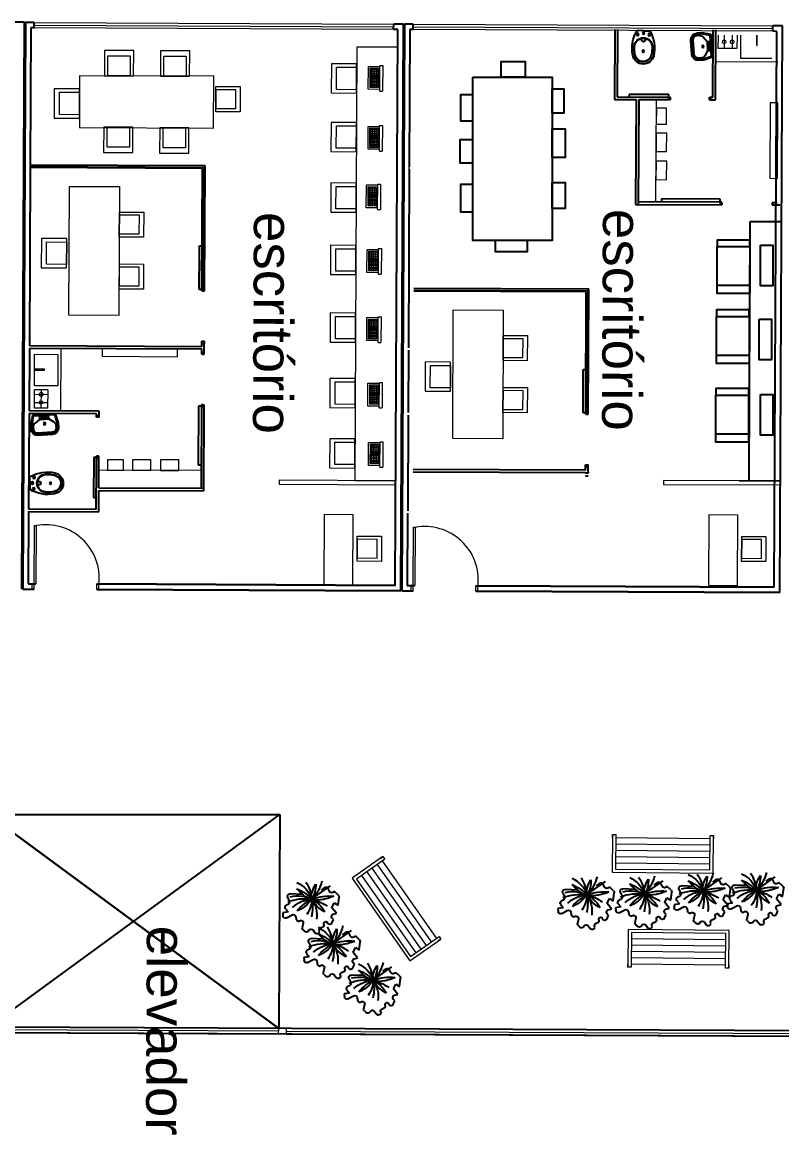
# Model space of a CAD drawing. Header units: metres. Extents: x 322294 to 7190115, y 7390841 to 10157759.
# Drawn here: x 323576.36 to 323588.42, y 7392810.61 to 7392828.27 of the extents above; entities that cross this region are included whole.
import ezdxf

# ---------------------------------------------------------------- set-up
doc = ezdxf.new("R2010")
doc.units = ezdxf.units.M
doc.layers.get('0').update_dxf_attribs({"lineweight": 18})
for name, color, linetype, lineweight in [('ESQUADRIA', 2, 'Continuous', 15), ('linagrossa', 7, 'Continuous', 25), ('MÓVEIS', 7, 'Continuous', 13), ('PISO', 254, 'Continuous', 9), ('VIDRO', 4, 'Continuous', 15)]:
    doc.layers.add(name, color=color, linetype=linetype, lineweight=lineweight)
for name, color, linetype in [('greeb', 92, 'Continuous'), ('HIDRAULICA', 3, 'Continuous'), ('PECAS', 2, 'Continuous')]:
    doc.layers.add(name, color=color, linetype=linetype)
doc.styles.get("Standard").update_dxf_attribs({"font": 'arial.ttf'})

# ---------------------------------------------------------------- blocks, each defined once
blk = doc.blocks.new('new block.dwg vaso sanitario')
at = {"layer": 'PECAS', "color": 0}
for q in [(0, 95.742742), (0, -95.742742)]:
    blk.add_line((0, 0), q, dxfattribs=at)
for centre, radius in [((40.000002, 0), 17.500001), ((62.500003, 91.500003), 17.500001), ((325.000014, 0), 15.000001), ((62.500003, -91.500004), 17.500001)]:
    blk.add_circle(centre, radius, dxfattribs=at)
for centre, radius, start, end in [((281.877309, -367.965429), 546.302538, 78.038978, 120.612911), ((7.500001, 95.742742), 7.5, 120.612911, 180), ((257.500011, 0), 145.000006, 94.115245, 180), ((257.500011, 0), 145.000006, 180, 265.884755), ((257.500011, 0), 138.500006, 94.115245, 180), ((257.500011, 0), 138.500006, 180, 265.884755), ((145.000006, 0), 30.000001, 213.541951, 146.458049), ((282.97582, -354.084727), 500.00002, 77.754014, 94.115245), ((282.97582, -354.084727), 493.50002, 77.754014, 94.115245), ((359.829176, 0), 131.170844, 0, 77.754014), ((359.829176, 0), 131.170844, 282.245986, 0), ((359.829176, 0), 137.670844, 0, 77.754014), ((359.829176, 0), 137.670844, 282.245986, 0), ((359.829176, 0), 170.170846, 0, 78.038978), ((359.829176, 0), 170.170846, 281.961022, 0), ((7.500001, -95.742742), 7.5, 180, 239.387089), ((281.877309, 367.965428), 546.302538, 239.387089, 281.961022), ((282.97582, 354.084726), 500.00002, 265.884755, 282.245986), ((282.97582, 354.084726), 493.50002, 265.884755, 282.245986)]:
    blk.add_arc(centre, radius, start, end, dxfattribs=at)
blk = doc.blocks.new('pia de banheiro')
at = {"layer": 'HIDRAULICA', "color": 0}
for p, q in [((-1167.941, -47.098), (-1167.741, -47.048)), ((-1167.941, -47.598), (-1167.941, -47.098)), ((-1167.921, -47.113), (-1167.736, -47.067)), ((-1167.921, -47.582), (-1167.921, -47.113)), ((-1167.921, -47.248), (-1167.841, -47.248)), ((-1167.841, -47.248), (-1167.767, -47.141)), ((-1167.841, -47.248), (-1167.841, -47.448)), ((-1167.741, -47.048), (-1167.632, -47.048)), ((-1167.741, -47.068), (-1167.632, -47.068)), ((-1167.685, -47.098), (-1167.632, -47.098)), ((-1167.541, -47.506), (-1167.541, -47.189)), ((-1167.511, -47.506), (-1167.511, -47.189)), ((-1167.491, -47.506), (-1167.491, -47.189)), ((-1167.841, -47.448), (-1167.921, -47.448)), ((-1167.841, -47.448), (-1167.771, -47.553)), ((-1167.941, -47.598), (-1167.741, -47.648)), ((-1167.921, -47.582), (-1167.736, -47.628)), ((-1167.741, -47.628), (-1167.632, -47.628)), ((-1167.741, -47.648), (-1167.632, -47.648)), ((-1167.687, -47.598), (-1167.632, -47.598))]:
    blk.add_line(p, q, dxfattribs=at)
for centre, radius in [((-1167.881, -47.298), 0.0183), ((-1167.881, -47.348), 0.0195), ((-1167.881, -47.398), 0.0182), ((-1167.741, -47.348), 0.0234)]:
    blk.add_circle(centre, radius, dxfattribs=at)
for centre, radius, start, end in [((-1167.685, -47.198), 0.1, 90, 145.2405), ((-1167.632, -47.189), 0.141, 0, 90), ((-1167.632, -47.189), 0.121, 0, 90), ((-1167.632, -47.189), 0.0914, 0, 90), ((-1167.632, -47.506), 0.0914, 270, 0), ((-1167.632, -47.506), 0.121, 270, 0), ((-1167.632, -47.506), 0.141, 270, 0), ((-1167.687, -47.498), 0.1, 213.7272, 270)]:
    blk.add_arc(centre, radius, start, end, dxfattribs=at)
blk = doc.blocks.new('tree-pl-31')
at = {"color": 0, "linetype": 'ByBlock'}
for p, q in [((-0.025, 0.096), (-0.862, 0.508)), ((-0.607, 0.471), (-0.458, 0.392)), ((-1.118, 0.086), (-0.991, 0.248)), ((-0.991, 0.248), (-0.91, 0.222)), ((-0.783, 0.29), (-0.75, 0.409)), ((0.314, 0.334), (0.829, 0.44)), ((0.946, 0.317), (0.902, 0.145)), ((0.977, 0.023), (1.035, 0.01)), ((-1.042, -0.33), (-1.136, -0.004)), ((-0.905, -0.207), (-1.042, -0.33)), ((-0.926, -0.64), (-0.782, -0.388)), ((-0.782, -0.388), (-0.905, -0.207)), ((1.118, -0.503), (0.872, -0.418)), ((1.101, -0.136), (1.021, -0.279)), ((1.021, -0.279), (1.238, -0.279)), ((1.238, -0.279), (1.25, -0.398)), ((-0.787, -0.657), (-0.926, -0.64)), ((-0.761, -0.878), (-0.716, -0.812)), ((-0.679, -1.011), (-0.761, -0.878)), ((-0.472, -0.907), (-0.499, -0.99)), ((-0.446, -0.906), (-0.472, -0.907)), ((0.481, -0.835), (0.551, -1.015)), ((0.668, -0.734), (0.62, -0.71)), ((0.74, -0.655), (0.668, -0.734)), ((0.74, -0.513), (0.74, -0.655)), ((-0.214, -1.12), (-0.244, -1.12)), ((-0.14, -1.29), (-0.129, -1.269)), ((-0.077, -1.333), (-0.14, -1.29)), ((0.128, -1.175), (0.069, -1.294)), ((0.32, -1.182), (0.291, -1.15)), ((0.533, -1.094), (0.473, -1.174))]:
    blk.add_line(p, q, dxfattribs=at)
for centre, radius, start, end in [((-0.654, 0.383), 0.1, 62.1589, 164.5493), ((1.134, 1.495), 1.837, 204.0126, 231.1522), ((-1.182, -0.151), 1.219, 11.3557, 42.1465), ((0.929, 0.831), 1.219, 187.747, 218.9832), ((1.485, -0.961), 1.837, 121.9513, 146.5847), ((-1.047, 1.569), 1.837, 303.455, 328.0885), ((1.163, -0.151), 1.219, 124.5644, 168.6443), ((1.805, 0.115), 1.837, 157.6127, 180.8133), ((-1.04, 0.024), 0.1, 141.8627, 196.0799), ((-0.44, -1.708), 1.837, 77.3342, 105.4358), ((-0.44, 1.834), 1.837, 254.5642, 282.6658), ((-0.88, 0.317), 0.1, 252.2434, 344.5493), ((0.679, -1.616), 1.837, 111.5628, 134.1842), ((-1.181, 0.474), 1.219, 305.8088, 342.5666), ((0.68, -0.921), 1.219, 123.7318, 160.4895), ((1.083, -0.411), 1.219, 157.1271, 196.64), ((0.719, -0.892), 1.219, 84.3993, 129.2176), ((-0.565, -1.675), 1.837, 48.9632, 73.7627), ((1.163, 0.343), 1.219, 191.3557, 223.7531), ((1.805, 0.077), 1.837, 179.1867, 202.4381), ((0.558, -1.662), 1.837, 77.2147, 107.9912), ((0.114, -1.127), 1.219, 55.2433, 95.8223), ((0.895, 0.903), 1.219, 222.0761, 257.975), ((0.849, 0.342), 0.1, 345.7453, 101.5547), ((0.999, 0.121), 0.1, 165.7453, 257.3108), ((1.013, -0.088), 0.1, 330.9628, 77.3108), ((0.84, -0.513), 0.1, 71.0828, 180), ((1.151, -0.408), 0.1, 251.0828, 6.0047), ((-0.798, -0.756), 0.1, 325.8594, 83.2062), ((-0.442, -1.006), 0.1, 356.1557, 92.2923), ((0.574, -0.799), 0.1, 62.8336, 201.1591), ((-0.594, -0.959), 0.1, 211.5165, 342.0079), ((-0.242, -1.02), 0.1, 176.1557, 268.7537), ((-0.216, -1.22), 0.1, 330.5417, 88.7537), ((-0.021, -1.25), 0.1, 235.694, 333.9208), ((0.218, -1.219), 0.1, 43.0704, 153.9208), ((0.393, -1.113), 0.1, 223.0704, 322.8351), ((0.453, -1.034), 0.1, 322.8351, 10.9464)]:
    blk.add_arc(centre, radius, start, end, dxfattribs=at)
blk = doc.blocks.new('BANCO DE PRAÇA')
at = {"layer": 'MÓVEIS'}
for p, q in [((-1258.724, -31.249), (-1257.124, -31.249)), ((-1258.724, -31.849), (-1258.724, -31.249)), ((-1257.124, -31.249), (-1257.124, -31.849)), ((-1258.674, -31.299), (-1257.174, -31.299)), ((-1258.674, -31.849), (-1258.674, -31.299)), ((-1258.674, -31.399), (-1257.174, -31.399)), ((-1257.174, -31.299), (-1257.174, -31.849)), ((-1258.674, -31.499), (-1257.174, -31.499)), ((-1258.674, -31.599), (-1257.174, -31.599)), ((-1258.674, -31.699), (-1257.174, -31.699)), ((-1258.724, -31.799), (-1258.724, -31.849)), ((-1258.724, -31.849), (-1258.674, -31.849)), ((-1258.674, -31.799), (-1257.174, -31.799)), ((-1258.674, -31.849), (-1258.674, -31.799)), ((-1257.174, -31.799), (-1257.174, -31.849)), ((-1257.174, -31.849), (-1257.124, -31.849)), ((-1257.124, -31.849), (-1257.124, -31.799))]:
    blk.add_line(p, q, dxfattribs=at)

msp = doc.modelspace()

# ---------------------------------------------------------------- linework, layer by layer
at = {"layer": 'ESQUADRIA'}
for centre in [(323576.738, 7392819.446), (323582.754, 7392819.418)]:
    msp.add_arc(centre, 0.848, 353.7691, 100.3564, dxfattribs=at)
at = {"layer": 'linagrossa'}
for p, q in [((323576.397, 7392828.273), (323576.243, 7392828.274)), ((323576.356, 7392819.273), (323576.397, 7392828.273)), ((323576.413, 7392828.271), (323576.372, 7392819.272)), ((323576.552, 7392828.271), (323576.413, 7392828.271)), ((323576.552, 7392828.183), (323576.552, 7392828.271)), ((323582.258, 7392828.157), (323582.259, 7392828.245)), ((323582.413, 7392828.244), (323582.259, 7392828.245)), ((323582.372, 7392819.244), (323582.413, 7392828.244)), ((323582.428, 7392828.244), (323582.387, 7392819.244)), ((323582.568, 7392828.243), (323582.428, 7392828.244)), ((323582.567, 7392828.156), (323582.568, 7392828.243)), ((323576.5, 7392828.183), (323576.49, 7392826.007)), ((323576.552, 7392828.183), (323576.5, 7392828.183)), ((323582.325, 7392828.157), (323582.258, 7392828.157)), ((323582.284, 7392819.332), (323582.325, 7392828.157)), ((323582.515, 7392828.156), (323582.506, 7392825.98)), ((323582.567, 7392828.156), (323582.515, 7392828.156)), ((323585.771, 7392828.16), (323585.766, 7392827.048)), ((323585.812, 7392828.16), (323585.807, 7392827.088)), ((323587.325, 7392827.082), (323587.33, 7392828.153)), ((323587.366, 7392827.04), (323587.371, 7392828.153)), ((323588.428, 7392828.217), (323588.274, 7392828.217)), ((323588.274, 7392828.13), (323588.274, 7392828.217)), ((323588.34, 7392828.129), (323588.274, 7392828.13)), ((323588.3, 7392819.305), (323588.34, 7392828.129)), ((323588.387, 7392819.217), (323588.428, 7392828.217)), ((323585.766, 7392827.048), (323586.107, 7392827.046)), ((323585.807, 7392827.088), (323586.469, 7392827.085)), ((323585.994, 7392827.128), (323585.993, 7392827.088)), ((323586.626, 7392827.125), (323585.994, 7392827.128)), ((323586.107, 7392827.046), (323586.099, 7392825.382)), ((323586.148, 7392827.046), (323586.14, 7392825.382)), ((323586.148, 7392827.046), (323586.469, 7392827.045)), ((323586.469, 7392827.085), (323586.65, 7392827.085)), ((323586.469, 7392827.045), (323586.648, 7392827.044)), ((323586.626, 7392827.085), (323586.626, 7392827.125)), ((323586.626, 7392827.044), (323586.626, 7392827.085)), ((323586.648, 7392827.085), (323586.648, 7392827.044)), ((323586.648, 7392827.044), (323586.648, 7392827.085)), ((323587.269, 7392827.082), (323587.325, 7392827.082)), ((323587.269, 7392827.041), (323587.269, 7392827.082)), ((323587.269, 7392827.041), (323587.366, 7392827.04)), ((323587.29, 7392827.041), (323587.29, 7392827.082)), ((323576.49, 7392825.966), (323576.477, 7392823.133)), ((323579.266, 7392825.995), (323576.49, 7392826.007)), ((323579.225, 7392825.954), (323576.49, 7392825.966)), ((323579.216, 7392824.008), (323579.225, 7392825.954)), ((323579.257, 7392824.008), (323579.266, 7392825.995)), ((323582.505, 7392825.939), (323582.492, 7392823.106)), ((323587.467, 7392825.417), (323586.14, 7392825.423)), ((323587.442, 7392825.463), (323586.51, 7392825.468)), ((323586.51, 7392825.468), (323586.51, 7392825.421)), ((323587.442, 7392825.417), (323587.442, 7392825.463)), ((323587.442, 7392825.417), (323587.442, 7392825.376)), ((323587.467, 7392825.397), (323587.467, 7392825.417)), ((323586.099, 7392825.382), (323587.467, 7392825.376)), ((323587.467, 7392825.397), (323587.467, 7392825.376)), ((323588.267, 7392825.413), (323588.346, 7392825.413)), ((323588.267, 7392825.413), (323588.267, 7392825.372)), ((323588.267, 7392825.372), (323588.387, 7392825.372)), ((323587.914, 7392825.105), (323587.895, 7392820.993)), ((323588.413, 7392825.105), (323587.914, 7392825.105)), ((323579.177, 7392824.613), (323579.177, 7392824.721)), ((323579.177, 7392824.721), (323579.22, 7392824.721)), ((323579.174, 7392824.032), (323579.177, 7392824.613)), ((323579.216, 7392824.032), (323579.174, 7392824.032)), ((323579.257, 7392824.032), (323579.216, 7392824.032)), ((323579.237, 7392824.008), (323579.216, 7392824.008)), ((323579.216, 7392824.008), (323579.257, 7392824.008)), ((323579.237, 7392824.008), (323579.237, 7392824.008)), ((323585.357, 7392824.034), (323582.58, 7392824.047)), ((323585.316, 7392823.993), (323582.58, 7392824.006)), ((323585.348, 7392822.048), (323585.357, 7392824.034)), ((323585.307, 7392822.048), (323585.316, 7392823.993)), ((323579.212, 7392823.121), (323576.477, 7392823.133)), ((323579.212, 7392823.121), (323579.213, 7392823.208)), ((323579.213, 7392823.208), (323579.254, 7392823.208)), ((323579.213, 7392823.174), (323579.253, 7392823.174)), ((323579.253, 7392823.121), (323579.254, 7392823.208)), ((323579.253, 7392823.001), (323579.253, 7392823.121)), ((323576.477, 7392823.092), (323576.472, 7392822.104)), ((323579.212, 7392823.08), (323576.477, 7392823.092)), ((323579.212, 7392823.001), (323579.212, 7392823.08)), ((323579.212, 7392823.032), (323579.253, 7392823.032)), ((323579.212, 7392823.001), (323579.253, 7392823.001)), ((323582.492, 7392823.065), (323582.488, 7392822.077)), ((323585.264, 7392822.071), (323585.267, 7392822.652)), ((323585.267, 7392822.652), (323585.268, 7392822.761)), ((323585.268, 7392822.761), (323585.31, 7392822.76)), ((323576.472, 7392822.063), (323576.465, 7392820.545)), ((323577.585, 7392822.099), (323576.472, 7392822.104)), ((323577.544, 7392822.058), (323576.472, 7392822.063)), ((323577.543, 7392822.003), (323577.544, 7392822.058)), ((323577.584, 7392822.002), (323577.585, 7392822.099)), ((323579.162, 7392822.176), (323579.158, 7392821.244)), ((323579.208, 7392822.175), (323579.162, 7392822.176)), ((323579.208, 7392822.201), (323579.202, 7392820.874)), ((323579.229, 7392822.201), (323579.208, 7392822.201)), ((323579.208, 7392822.175), (323579.249, 7392822.175)), ((323579.229, 7392822.201), (323579.249, 7392822.201)), ((323579.243, 7392820.833), (323579.249, 7392822.201)), ((323585.307, 7392822.071), (323585.264, 7392822.071)), ((323585.348, 7392822.071), (323585.307, 7392822.071)), ((323577.584, 7392822.023), (323577.543, 7392822.023)), ((323577.584, 7392822.002), (323577.543, 7392822.003)), ((323582.488, 7392822.036), (323582.481, 7392820.518)), ((323585.327, 7392822.048), (323585.307, 7392822.048)), ((323585.307, 7392822.048), (323585.348, 7392822.048)), ((323585.327, 7392822.048), (323585.327, 7392822.048)), ((323577.5, 7392821.36), (323577.497, 7392820.727)), ((323577.54, 7392821.36), (323577.5, 7392821.36)), ((323577.54, 7392821.203), (323577.54, 7392821.384)), ((323577.54, 7392821.382), (323577.581, 7392821.382)), ((323577.581, 7392821.382), (323577.54, 7392821.382)), ((323577.581, 7392821.359), (323577.54, 7392821.36)), ((323577.581, 7392821.202), (323577.581, 7392821.382)), ((323577.537, 7392820.54), (323577.54, 7392821.203)), ((323577.579, 7392820.881), (323577.581, 7392821.202)), ((323579.158, 7392821.244), (323579.204, 7392821.244)), ((323585.303, 7392821.16), (323585.303, 7392821.248)), ((323585.303, 7392821.248), (323585.344, 7392821.248)), ((323585.303, 7392821.214), (323585.344, 7392821.214)), ((323585.344, 7392821.16), (323585.344, 7392821.248)), ((323585.303, 7392821.16), (323582.567, 7392821.173)), ((323585.303, 7392821.119), (323582.567, 7392821.132)), ((323585.302, 7392821.072), (323585.343, 7392821.071)), ((323585.303, 7392821.119), (323585.349, 7392821.119)), ((323585.349, 7392821.119), (323585.344, 7392821.16)), ((323577.577, 7392820.499), (323577.579, 7392820.84)), ((323577.579, 7392820.881), (323579.243, 7392820.874)), ((323577.579, 7392820.84), (323579.243, 7392820.833)), ((323577.497, 7392820.727), (323577.537, 7392820.727)), ((323576.465, 7392820.504), (323576.46, 7392819.359)), ((323576.465, 7392820.545), (323577.537, 7392820.54)), ((323576.465, 7392820.504), (323577.577, 7392820.499)), ((323582.48, 7392820.477), (323582.475, 7392819.331)), ((323576.372, 7392819.272), (323576.552, 7392819.271)), ((323576.46, 7392819.359), (323576.581, 7392819.358)), ((323577.546, 7392819.354), (323582.284, 7392819.332)), ((323582.284, 7392819.332), (323577.546, 7392819.354)), ((323577.546, 7392819.266), (323582.372, 7392819.244)), ((323582.372, 7392819.244), (323577.546, 7392819.266)), ((323582.387, 7392819.244), (323582.567, 7392819.243)), ((323582.475, 7392819.331), (323582.596, 7392819.331)), ((323583.561, 7392819.239), (323588.387, 7392819.217)), ((323588.387, 7392819.217), (323583.561, 7392819.239)), ((323583.562, 7392819.326), (323588.3, 7392819.305)), ((323588.3, 7392819.305), (323583.562, 7392819.326)), ((323567.114, 7392815.684), (323579.984, 7392815.696)), ((323575.827, 7392815.692), (323580.434, 7392812.296)), ((323580.434, 7392812.296), (323575.827, 7392815.692)), ((323575.83, 7392812.317), (323580.45, 7392815.694)), ((323579.984, 7392815.696), (323580.45, 7392815.694)), ((323580.45, 7392815.694), (323580.434, 7392812.296)), ((323609.638, 7392812.163), (323567.099, 7392812.357)), ((323609.725, 7392812.075), (323566.975, 7392812.27)), ((323601.043, 7392812.202), (323575.83, 7392812.317))]:
    msp.add_line(p, q, dxfattribs=at)
for points in [[(323584.348, 7392827.402), (323583.964, 7392827.402), (323583.964, 7392827.651), (323584.348, 7392827.651)], [(323583.517, 7392827.402), (323584.774, 7392827.402), (323584.774, 7392824.807), (323583.517, 7392824.807)], [(323584.774, 7392827.215), (323584.961, 7392827.215), (323584.961, 7392826.831), (323584.774, 7392826.831)], [(323583.517, 7392827.122), (323583.32, 7392827.122), (323583.32, 7392826.706), (323583.517, 7392826.706)], [(323584.774, 7392826.582), (323584.982, 7392826.582), (323584.982, 7392826.125), (323584.774, 7392826.125)], [(323583.517, 7392826.405), (323583.31, 7392826.405), (323583.31, 7392826.042), (323583.517, 7392826.042)], [(323583.517, 7392825.7), (323583.32, 7392825.7), (323583.32, 7392825.264), (323583.517, 7392825.264)], [(323584.774, 7392825.731), (323584.982, 7392825.731), (323584.982, 7392825.316), (323584.774, 7392825.316)], [(323584.38, 7392824.807), (323583.871, 7392824.807), (323583.871, 7392824.631), (323584.38, 7392824.631)], [(323587.913, 7392824.815), (323587.394, 7392824.815), (323587.394, 7392824.711), (323587.913, 7392824.711)], [(323587.394, 7392824.711), (323587.909, 7392824.711), (323587.909, 7392823.964), (323587.394, 7392823.964)], [(323588.08, 7392824.732), (323588.277, 7392824.732), (323588.277, 7392824.088), (323588.08, 7392824.088)], [(323587.909, 7392823.964), (323587.394, 7392823.964), (323587.394, 7392824.099), (323587.909, 7392824.099)], [(323587.903, 7392823.705), (323587.384, 7392823.705), (323587.384, 7392823.601), (323587.903, 7392823.601)], [(323587.384, 7392823.601), (323587.899, 7392823.601), (323587.899, 7392822.853), (323587.384, 7392822.853)], [(323588.059, 7392823.557), (323588.257, 7392823.557), (323588.257, 7392822.913), (323588.059, 7392822.913)], [(323587.899, 7392822.853), (323587.384, 7392822.853), (323587.384, 7392822.989), (323587.899, 7392822.989)], [(323587.893, 7392822.456), (323587.374, 7392822.456), (323587.374, 7392822.353), (323587.893, 7392822.353)], [(323587.374, 7392822.353), (323587.889, 7392822.353), (323587.889, 7392821.605), (323587.374, 7392821.605)], [(323588.08, 7392822.363), (323588.277, 7392822.363), (323588.277, 7392821.719), (323588.08, 7392821.719)], [(323587.889, 7392821.605), (323587.374, 7392821.605), (323587.374, 7392821.74), (323587.889, 7392821.74)]]:
    msp.add_lwpolyline(points, close=True, dxfattribs=at)
at = {"layer": 'PISO'}
for p, q in [((323587.411, 7392827.859), (323587.412, 7392828.069)), ((323587.503, 7392828.069), (323587.502, 7392827.859)), ((323587.632, 7392828.068), (323587.631, 7392827.858)), ((323587.708, 7392828.068), (323587.707, 7392827.858)), ((323587.766, 7392827.7), (323587.768, 7392828.068)), ((323588.018, 7392828.067), (323588.017, 7392827.908)), ((323588.03, 7392827.907), (323588.03, 7392828.067)), ((323588.017, 7392827.908), (323588.03, 7392827.907)), ((323581.672, 7392827.88), (323581.641, 7392820.997)), ((323582.323, 7392827.877), (323581.672, 7392827.88)), ((323587.702, 7392827.858), (323587.411, 7392827.859)), ((323581.856, 7392827.209), (323581.858, 7392827.573)), ((323581.858, 7392827.573), (323582.038, 7392827.572)), ((323581.884, 7392827.238), (323581.886, 7392827.545)), ((323581.886, 7392827.545), (323582.014, 7392827.545)), ((323581.906, 7392827.238), (323581.907, 7392827.545)), ((323581.93, 7392827.545), (323581.928, 7392827.238)), ((323581.96, 7392827.238), (323581.961, 7392827.545)), ((323581.987, 7392827.545), (323581.985, 7392827.238)), ((323582.014, 7392827.545), (323582.013, 7392827.238)), ((323582.037, 7392827.18), (323582.039, 7392827.585)), ((323582.039, 7392827.585), (323582.085, 7392827.585)), ((323582.085, 7392827.585), (323582.081, 7392827.18)), ((323587.368, 7392827.648), (323588.357, 7392827.644)), ((323588.262, 7392827.697), (323587.766, 7392827.7)), ((323581.885, 7392827.522), (323582.014, 7392827.521)), ((323581.885, 7392827.492), (323582.014, 7392827.492)), ((323581.885, 7392827.459), (323582.014, 7392827.459)), ((323581.885, 7392827.432), (323582.014, 7392827.431)), ((323581.885, 7392827.412), (323582.014, 7392827.412)), ((323581.885, 7392827.392), (323582.014, 7392827.391)), ((323582.014, 7392827.368), (323581.885, 7392827.369)), ((323582.037, 7392827.208), (323581.856, 7392827.209)), ((323581.884, 7392827.289), (323582.013, 7392827.288)), ((323582.013, 7392827.265), (323581.884, 7392827.265)), ((323582.013, 7392827.238), (323581.884, 7392827.238)), ((323581.885, 7392827.344), (323582.013, 7392827.343)), ((323582.013, 7392827.316), (323581.885, 7392827.317)), ((323582.037, 7392827.18), (323582.081, 7392827.18)), ((323581.852, 7392826.257), (323581.854, 7392826.621)), ((323581.854, 7392826.621), (323582.034, 7392826.62)), ((323581.88, 7392826.286), (323581.881, 7392826.593)), ((323581.881, 7392826.593), (323582.01, 7392826.593)), ((323581.881, 7392826.57), (323582.01, 7392826.569)), ((323581.881, 7392826.54), (323582.01, 7392826.54)), ((323581.881, 7392826.508), (323582.01, 7392826.507)), ((323581.881, 7392826.48), (323582.009, 7392826.479)), ((323581.901, 7392826.286), (323581.903, 7392826.593)), ((323581.925, 7392826.593), (323581.924, 7392826.286)), ((323581.956, 7392826.286), (323581.957, 7392826.593)), ((323581.982, 7392826.593), (323581.981, 7392826.286)), ((323582.01, 7392826.593), (323582.009, 7392826.286)), ((323582.032, 7392826.229), (323582.034, 7392826.634)), ((323582.034, 7392826.634), (323582.08, 7392826.633)), ((323582.08, 7392826.633), (323582.077, 7392826.228)), ((323582.009, 7392826.417), (323581.88, 7392826.417)), ((323581.88, 7392826.392), (323582.009, 7392826.391)), ((323582.009, 7392826.364), (323581.88, 7392826.365)), ((323581.88, 7392826.337), (323582.009, 7392826.336)), ((323582.009, 7392826.313), (323581.88, 7392826.313)), ((323581.881, 7392826.46), (323582.009, 7392826.46)), ((323581.881, 7392826.44), (323582.009, 7392826.439)), ((323582.032, 7392826.256), (323581.852, 7392826.257)), ((323582.009, 7392826.286), (323581.88, 7392826.286)), ((323582.032, 7392826.229), (323582.077, 7392826.228)), ((323581.824, 7392825.327), (323581.825, 7392825.691)), ((323581.825, 7392825.691), (323582.006, 7392825.69)), ((323581.852, 7392825.356), (323581.853, 7392825.663)), ((323581.853, 7392825.663), (323581.982, 7392825.662)), ((323581.853, 7392825.639), (323581.982, 7392825.639)), ((323581.853, 7392825.61), (323581.982, 7392825.609)), ((323581.873, 7392825.356), (323581.874, 7392825.663)), ((323581.897, 7392825.663), (323581.896, 7392825.356)), ((323581.927, 7392825.356), (323581.929, 7392825.663)), ((323581.954, 7392825.663), (323581.953, 7392825.355)), ((323581.982, 7392825.662), (323581.98, 7392825.355)), ((323582.004, 7392825.298), (323582.006, 7392825.703)), ((323582.006, 7392825.703), (323582.052, 7392825.703)), ((323582.052, 7392825.703), (323582.048, 7392825.298)), ((323581.852, 7392825.55), (323581.981, 7392825.549)), ((323581.852, 7392825.53), (323581.981, 7392825.529)), ((323581.852, 7392825.509), (323581.981, 7392825.509)), ((323581.981, 7392825.486), (323581.852, 7392825.487)), ((323581.852, 7392825.461), (323581.981, 7392825.461)), ((323581.981, 7392825.434), (323581.852, 7392825.434)), ((323581.853, 7392825.577), (323581.981, 7392825.577)), ((323582.004, 7392825.326), (323581.824, 7392825.327)), ((323581.852, 7392825.407), (323581.981, 7392825.406)), ((323581.981, 7392825.382), (323581.852, 7392825.383)), ((323581.98, 7392825.355), (323581.852, 7392825.356)), ((323582.004, 7392825.298), (323582.048, 7392825.298)), ((323581.835, 7392824.302), (323581.837, 7392824.666)), ((323581.837, 7392824.666), (323582.018, 7392824.665)), ((323581.863, 7392824.331), (323581.865, 7392824.639)), ((323581.864, 7392824.553), (323581.993, 7392824.552)), ((323581.865, 7392824.639), (323581.994, 7392824.638)), ((323581.865, 7392824.615), (323581.993, 7392824.614)), ((323581.865, 7392824.585), (323581.993, 7392824.585)), ((323581.885, 7392824.331), (323581.886, 7392824.638)), ((323581.909, 7392824.638), (323581.908, 7392824.331)), ((323581.939, 7392824.331), (323581.94, 7392824.638)), ((323581.966, 7392824.638), (323581.964, 7392824.331)), ((323581.994, 7392824.638), (323581.992, 7392824.331)), ((323582.016, 7392824.274), (323582.018, 7392824.679)), ((323582.018, 7392824.679), (323582.064, 7392824.679)), ((323582.064, 7392824.679), (323582.06, 7392824.273)), ((323581.992, 7392824.358), (323581.863, 7392824.358)), ((323581.864, 7392824.525), (323581.993, 7392824.524)), ((323581.864, 7392824.505), (323581.993, 7392824.505)), ((323581.864, 7392824.485), (323581.993, 7392824.484)), ((323581.993, 7392824.462), (323581.864, 7392824.462)), ((323581.864, 7392824.437), (323581.993, 7392824.436)), ((323581.992, 7392824.409), (323581.864, 7392824.41)), ((323581.864, 7392824.382), (323581.992, 7392824.382)), ((323582.016, 7392824.301), (323581.835, 7392824.302)), ((323581.992, 7392824.331), (323581.863, 7392824.331)), ((323582.016, 7392824.274), (323582.06, 7392824.273)), ((323581.831, 7392823.22), (323581.832, 7392823.584)), ((323581.832, 7392823.584), (323582.013, 7392823.583)), ((323581.858, 7392823.249), (323581.86, 7392823.556)), ((323581.86, 7392823.556), (323581.989, 7392823.555)), ((323581.86, 7392823.532), (323581.988, 7392823.532)), ((323581.86, 7392823.503), (323581.988, 7392823.502)), ((323581.88, 7392823.249), (323581.881, 7392823.556)), ((323581.904, 7392823.556), (323581.903, 7392823.249)), ((323581.934, 7392823.248), (323581.936, 7392823.556)), ((323581.961, 7392823.555), (323581.959, 7392823.248)), ((323581.989, 7392823.555), (323581.987, 7392823.248)), ((323582.011, 7392823.191), (323582.013, 7392823.596)), ((323582.013, 7392823.596), (323582.059, 7392823.596)), ((323582.059, 7392823.596), (323582.055, 7392823.191)), ((323581.859, 7392823.47), (323581.988, 7392823.469)), ((323581.859, 7392823.442), (323581.988, 7392823.442)), ((323581.859, 7392823.423), (323581.988, 7392823.422)), ((323581.859, 7392823.402), (323581.988, 7392823.402)), ((323581.988, 7392823.379), (323581.859, 7392823.38)), ((323581.859, 7392823.354), (323581.988, 7392823.354)), ((323581.988, 7392823.327), (323581.859, 7392823.327)), ((323581.859, 7392823.299), (323581.987, 7392823.299)), ((323582.011, 7392823.219), (323581.831, 7392823.22)), ((323581.987, 7392823.248), (323581.858, 7392823.249)), ((323581.987, 7392823.275), (323581.859, 7392823.276)), ((323582.011, 7392823.191), (323582.055, 7392823.191)), ((323576.557, 7392822.502), (323576.559, 7392823.001)), ((323576.559, 7392823.001), (323576.928, 7392822.999)), ((323576.928, 7392822.996), (323576.926, 7392822.5)), ((323576.977, 7392822.102), (323576.981, 7392823.09)), ((323576.718, 7392822.763), (323576.558, 7392822.764)), ((323576.558, 7392822.751), (323576.718, 7392822.75)), ((323576.718, 7392822.75), (323576.718, 7392822.763)), ((323576.556, 7392822.146), (323576.557, 7392822.441)), ((323576.926, 7392822.5), (323576.557, 7392822.502)), ((323576.557, 7392822.441), (323576.767, 7392822.44)), ((323576.662, 7392822.441), (323576.661, 7392822.145)), ((323576.767, 7392822.436), (323576.766, 7392822.145)), ((323581.85, 7392822.179), (323581.851, 7392822.543)), ((323581.851, 7392822.543), (323582.032, 7392822.542)), ((323581.878, 7392822.208), (323581.879, 7392822.515)), ((323581.879, 7392822.515), (323582.008, 7392822.515)), ((323581.879, 7392822.492), (323582.008, 7392822.491)), ((323581.879, 7392822.462), (323582.008, 7392822.462)), ((323581.879, 7392822.429), (323582.007, 7392822.429)), ((323581.899, 7392822.208), (323581.901, 7392822.515)), ((323581.923, 7392822.515), (323581.922, 7392822.208)), ((323581.953, 7392822.208), (323581.955, 7392822.515)), ((323581.98, 7392822.515), (323581.979, 7392822.208)), ((323582.008, 7392822.515), (323582.006, 7392822.207)), ((323582.03, 7392822.15), (323582.032, 7392822.555)), ((323582.032, 7392822.555), (323582.078, 7392822.555)), ((323582.078, 7392822.555), (323582.074, 7392822.15)), ((323576.556, 7392822.237), (323576.766, 7392822.236)), ((323576.557, 7392822.366), (323576.767, 7392822.365)), ((323581.878, 7392822.382), (323582.007, 7392822.381)), ((323581.878, 7392822.362), (323582.007, 7392822.361)), ((323582.007, 7392822.338), (323581.878, 7392822.339)), ((323581.878, 7392822.314), (323582.007, 7392822.313)), ((323582.007, 7392822.286), (323581.878, 7392822.286)), ((323581.878, 7392822.259), (323582.007, 7392822.258)), ((323582.007, 7392822.235), (323581.878, 7392822.235)), ((323581.879, 7392822.402), (323582.007, 7392822.401)), ((323576.766, 7392822.145), (323576.556, 7392822.146)), ((323582.03, 7392822.178), (323581.85, 7392822.179)), ((323582.006, 7392822.207), (323581.878, 7392822.208)), ((323582.03, 7392822.15), (323582.074, 7392822.15)), ((323581.859, 7392821.236), (323581.861, 7392821.6)), ((323581.861, 7392821.6), (323582.042, 7392821.599)), ((323581.887, 7392821.265), (323581.889, 7392821.572)), ((323581.889, 7392821.572), (323582.017, 7392821.572)), ((323581.889, 7392821.549), (323582.017, 7392821.548)), ((323581.909, 7392821.265), (323581.91, 7392821.572)), ((323581.933, 7392821.572), (323581.931, 7392821.265)), ((323581.963, 7392821.265), (323581.964, 7392821.572)), ((323581.99, 7392821.572), (323581.988, 7392821.265)), ((323582.017, 7392821.572), (323582.016, 7392821.265)), ((323582.04, 7392821.208), (323582.042, 7392821.613)), ((323582.042, 7392821.613), (323582.088, 7392821.612)), ((323582.088, 7392821.612), (323582.084, 7392821.207)), ((323581.888, 7392821.519), (323582.017, 7392821.519)), ((323581.888, 7392821.487), (323582.017, 7392821.486)), ((323581.888, 7392821.459), (323582.017, 7392821.458)), ((323581.888, 7392821.439), (323582.017, 7392821.439)), ((323581.888, 7392821.419), (323582.017, 7392821.418)), ((323582.017, 7392821.396), (323581.888, 7392821.396)), ((323581.888, 7392821.371), (323582.016, 7392821.37)), ((323582.04, 7392821.235), (323581.859, 7392821.236)), ((323581.887, 7392821.316), (323582.016, 7392821.315)), ((323582.016, 7392821.292), (323581.887, 7392821.292)), ((323582.016, 7392821.265), (323581.887, 7392821.265)), ((323582.016, 7392821.343), (323581.888, 7392821.344)), ((323582.04, 7392821.208), (323582.084, 7392821.207)), ((323581.641, 7392820.997), (323582.292, 7392820.994)), ((323587.743, 7392820.993), (323588.394, 7392820.99)), ((323576.552, 7392819.358), (323576.556, 7392820.285)), ((323576.556, 7392820.285), (323576.585, 7392820.285)), ((323576.585, 7392820.285), (323576.581, 7392819.358)), ((323582.567, 7392819.331), (323582.572, 7392820.258)), ((323582.572, 7392820.258), (323582.6, 7392820.258)), ((323582.6, 7392820.258), (323582.596, 7392819.331)), ((323576.521, 7392819.271), (323576.522, 7392819.358)), ((323576.552, 7392819.271), (323576.552, 7392819.358)), ((323577.546, 7392819.266), (323577.546, 7392819.354)), ((323577.58, 7392819.266), (323577.581, 7392819.354)), ((323582.537, 7392819.243), (323582.537, 7392819.331)), ((323582.567, 7392819.243), (323582.567, 7392819.331)), ((323583.561, 7392819.239), (323583.562, 7392819.326)), ((323583.596, 7392819.239), (323583.596, 7392819.326))]:
    msp.add_line(p, q, dxfattribs=at)
for points in [[(323578.131, 7392827.421), (323578.132, 7392827.823), (323577.669, 7392827.825), (323577.667, 7392827.423)], [(323577.721, 7392827.423), (323577.722, 7392827.741), (323578.078, 7392827.74), (323578.076, 7392827.422)], [(323579.02, 7392827.417), (323579.022, 7392827.819), (323578.558, 7392827.821), (323578.556, 7392827.419)], [(323578.61, 7392827.419), (323578.611, 7392827.737), (323578.967, 7392827.736), (323578.966, 7392827.417)], [(323581.671, 7392827.613), (323581.27, 7392827.614), (323581.268, 7392827.151), (323581.669, 7392827.149)], [(323581.669, 7392827.203), (323581.351, 7392827.204), (323581.353, 7392827.56), (323581.671, 7392827.558)], [(323577.27, 7392826.603), (323579.401, 7392826.593), (323579.405, 7392827.415), (323577.274, 7392827.425)], [(323577.273, 7392827.215), (323576.871, 7392827.217), (323576.869, 7392826.753), (323577.271, 7392826.752)], [(323579.438, 7392827.252), (323579.823, 7392827.251), (323579.822, 7392826.851), (323579.436, 7392826.853)], [(323579.437, 7392826.905), (323579.754, 7392826.903), (323579.755, 7392827.2), (323579.438, 7392827.201)], [(323577.271, 7392826.805), (323576.953, 7392826.807), (323576.954, 7392827.162), (323577.273, 7392827.161)], [(323586.148, 7392827.046), (323586.14, 7392825.423), (323586.421, 7392825.422), (323586.428, 7392827.045)], [(323586.428, 7392826.907), (323586.426, 7392826.656), (323586.59, 7392826.655), (323586.591, 7392826.907)], [(323588.235, 7392826.993), (323588.23, 7392825.796), (323588.348, 7392825.795), (323588.354, 7392826.992)], [(323581.667, 7392826.681), (323581.266, 7392826.683), (323581.263, 7392826.22), (323581.665, 7392826.218)], [(323577.657, 7392826.609), (323577.655, 7392826.207), (323578.118, 7392826.205), (323578.12, 7392826.607)], [(323578.067, 7392826.607), (323578.065, 7392826.289), (323577.71, 7392826.29), (323577.711, 7392826.609)], [(323578.546, 7392826.599), (323578.544, 7392826.197), (323579.007, 7392826.195), (323579.009, 7392826.597)], [(323578.956, 7392826.597), (323578.954, 7392826.279), (323578.599, 7392826.28), (323578.6, 7392826.599)], [(323581.665, 7392826.272), (323581.347, 7392826.273), (323581.349, 7392826.629), (323581.667, 7392826.627)], [(323586.426, 7392826.511), (323586.425, 7392826.223), (323586.59, 7392826.222), (323586.592, 7392826.51)], [(323586.424, 7392826.069), (323586.422, 7392825.775), (323586.591, 7392825.774), (323586.592, 7392826.068)], [(323577.115, 7392825.666), (323577.908, 7392825.663), (323577.898, 7392823.619), (323577.105, 7392823.622)], [(323581.663, 7392825.72), (323581.261, 7392825.722), (323581.259, 7392825.259), (323581.661, 7392825.257)], [(323581.661, 7392825.311), (323581.343, 7392825.312), (323581.344, 7392825.668), (323581.662, 7392825.666)], [(323577.906, 7392825.26), (323578.291, 7392825.259), (323578.289, 7392824.859), (323577.904, 7392824.861)], [(323577.904, 7392824.913), (323578.221, 7392824.912), (323578.222, 7392825.208), (323577.906, 7392825.209)], [(323577.069, 7392824.838), (323576.668, 7392824.84), (323576.666, 7392824.376), (323577.067, 7392824.375)], [(323577.067, 7392824.428), (323576.749, 7392824.43), (323576.751, 7392824.785), (323577.069, 7392824.784)], [(323581.658, 7392824.73), (323581.257, 7392824.732), (323581.255, 7392824.268), (323581.656, 7392824.267)], [(323581.656, 7392824.32), (323581.338, 7392824.322), (323581.34, 7392824.677), (323581.658, 7392824.676)], [(323577.905, 7392824.435), (323578.29, 7392824.434), (323578.288, 7392824.034), (323577.903, 7392824.036)], [(323577.903, 7392824.088), (323578.22, 7392824.086), (323578.221, 7392824.383), (323577.904, 7392824.384)], [(323581.653, 7392823.655), (323581.252, 7392823.657), (323581.25, 7392823.193), (323581.651, 7392823.192)], [(323583.205, 7392823.706), (323583.998, 7392823.702), (323583.989, 7392821.658), (323583.196, 7392821.662)], [(323581.651, 7392823.245), (323581.333, 7392823.247), (323581.335, 7392823.602), (323581.653, 7392823.601)], [(323583.996, 7392823.3), (323584.381, 7392823.298), (323584.379, 7392822.899), (323583.994, 7392822.901)], [(323583.995, 7392822.952), (323584.311, 7392822.951), (323584.313, 7392823.247), (323583.996, 7392823.249)], [(323577.632, 7392822.969), (323578.829, 7392822.963), (323578.83, 7392823.082), (323577.633, 7392823.087)], [(323583.16, 7392822.877), (323582.758, 7392822.879), (323582.756, 7392822.416), (323583.158, 7392822.414)], [(323583.158, 7392822.468), (323582.84, 7392822.469), (323582.841, 7392822.825), (323583.159, 7392822.823)], [(323581.648, 7392822.616), (323581.247, 7392822.618), (323581.245, 7392822.154), (323581.646, 7392822.153)], [(323581.647, 7392822.206), (323581.328, 7392822.208), (323581.33, 7392822.563), (323581.648, 7392822.562)], [(323583.995, 7392822.475), (323584.38, 7392822.473), (323584.378, 7392822.074), (323583.993, 7392822.075)], [(323583.993, 7392822.127), (323584.31, 7392822.126), (323584.312, 7392822.422), (323583.995, 7392822.424)], [(323581.644, 7392821.658), (323581.243, 7392821.66), (323581.241, 7392821.197), (323581.642, 7392821.195)], [(323581.642, 7392821.249), (323581.324, 7392821.25), (323581.326, 7392821.606), (323581.644, 7392821.604)], [(323577.718, 7392821.161), (323577.969, 7392821.16), (323577.97, 7392821.324), (323577.719, 7392821.325)], [(323578.114, 7392821.159), (323578.402, 7392821.158), (323578.403, 7392821.324), (323578.115, 7392821.325)], [(323578.556, 7392821.157), (323578.85, 7392821.156), (323578.851, 7392821.324), (323578.557, 7392821.326)], [(323577.579, 7392820.881), (323579.202, 7392820.874), (323579.203, 7392821.154), (323577.58, 7392821.162)], [(323581.618, 7392820.453), (323581.158, 7392820.455), (323581.152, 7392819.337), (323581.613, 7392819.335)], [(323587.72, 7392820.449), (323587.259, 7392820.451), (323587.254, 7392819.333), (323587.715, 7392819.331)], [(323581.68, 7392820.115), (323582.065, 7392820.113), (323582.063, 7392819.713), (323581.678, 7392819.715)], [(323581.678, 7392819.767), (323581.995, 7392819.766), (323581.997, 7392820.062), (323581.68, 7392820.063)], [(323587.782, 7392820.11), (323588.167, 7392820.109), (323588.165, 7392819.709), (323587.78, 7392819.711)], [(323587.78, 7392819.763), (323588.097, 7392819.761), (323588.098, 7392820.058), (323587.782, 7392820.059)]]:
    msp.add_lwpolyline(points, close=True, dxfattribs=at)
for centre, radius in [((323587.503, 7392827.964), 0.028), ((323587.632, 7392827.963), 0.0294), ((323576.662, 7392822.365), 0.0294), ((323576.661, 7392822.236), 0.028)]:
    msp.add_circle(centre, radius, dxfattribs=at)
at = {"layer": 'VIDRO'}
for p, q in [((323576.552, 7392828.271), (323582.259, 7392828.245)), ((323582.568, 7392828.243), (323588.274, 7392828.217)), ((323576.552, 7392828.227), (323582.258, 7392828.201)), ((323582.258, 7392828.157), (323576.552, 7392828.183)), ((323582.567, 7392828.2), (323588.274, 7392828.174)), ((323588.274, 7392828.13), (323582.567, 7392828.156)), ((323576.49, 7392826.007), (323579.266, 7392825.995)), ((323576.49, 7392825.966), (323576.49, 7392826.007)), ((323576.49, 7392825.987), (323579.225, 7392825.974)), ((323579.225, 7392825.954), (323576.49, 7392825.966)), ((323579.216, 7392824.032), (323579.225, 7392825.954)), ((323579.225, 7392825.974), (323579.266, 7392825.974)), ((323579.246, 7392825.974), (323579.237, 7392824.032)), ((323579.266, 7392825.995), (323579.257, 7392824.032)), ((323582.505, 7392825.939), (323582.506, 7392825.98)), ((323579.257, 7392824.032), (323579.216, 7392824.032)), ((323582.58, 7392824.047), (323585.357, 7392824.034)), ((323582.58, 7392824.026), (323585.316, 7392824.014)), ((323585.316, 7392823.993), (323582.58, 7392824.006)), ((323585.316, 7392824.014), (323585.357, 7392824.014)), ((323585.336, 7392824.014), (323585.327, 7392822.071)), ((323585.357, 7392824.034), (323585.348, 7392822.071)), ((323585.307, 7392822.071), (323585.316, 7392823.993)), ((323585.348, 7392822.071), (323585.307, 7392822.071)), ((323580.434, 7392812.296), (323567.099, 7392812.357)), ((323580.433, 7392812.252), (323567.099, 7392812.313)), ((323567.099, 7392812.269), (323580.431, 7392812.208)), ((323580.431, 7392812.208), (323580.434, 7392812.296)), ((323580.55, 7392812.295), (323580.55, 7392812.208)), ((323596.599, 7392812.222), (323580.55, 7392812.295)), ((323580.55, 7392812.252), (323596.599, 7392812.178)), ((323580.55, 7392812.208), (323596.599, 7392812.135))]:
    msp.add_line(p, q, dxfattribs=at)
for points in [[(323582.292, 7392820.994), (323580.441, 7392821.003), (323580.441, 7392820.938), (323582.292, 7392820.93)], [(323588.394, 7392820.99), (323586.543, 7392820.999), (323586.542, 7392820.934), (323588.394, 7392820.926)]]:
    msp.add_lwpolyline(points, close=True, dxfattribs=at)

# ---------------------------------------------------------------- block references
at = {"layer": 'greeb', "xscale": -0.387936940534017, "yscale": 0.387936940534017, "zscale": 0.387936940534017, "rotation": 9.02658735716896}
for p in [(323587.167, 7392814.442), (323588.013, 7392814.455), (323580.956, 7392814.315), (323585.323, 7392814.383), (323586.237, 7392814.395), (323581.291, 7392813.604), (323581.931, 7392813.026)]:
    msp.add_blockref('tree-pl-31', p, dxfattribs=at)
at = {"layer": 'MÓVEIS', "yscale": 0.001000000000000001, "zscale": 0.001000000000000001}
for p, xscale, rotation in [((323586.224, 7392828.14), -0.001, 89.23121005000019), ((323576.485, 7392820.957), -0.001000000000000001, 179.2312100500002)]:
    msp.add_blockref('new block.dwg vaso sanitario', p, dxfattribs=dict(at, xscale=xscale, rotation=rotation))
at = {"layer": 'MÓVEIS', "color": 0, "yscale": 0.7210815143997571, "zscale": 0.7210815143997571}
for p, xscale, rotation in [((322744.743, 7392805.157), -0.7210815143997571, 3.867493623138997), ((323599.447, 7391979.478), -0.721081514399757, 93.86749362313908)]:
    msp.add_blockref('pia de banheiro', p, dxfattribs=dict(at, xscale=xscale, rotation=rotation))
at = {"layer": 'MÓVEIS', "xscale": -1}
for p, rotation in [((324844.089, 7392771.319), 179.4441531308681), ((324278.081, 7391765.742), 125.0058268522674), ((322329.221, 7392857.311), 359.4441531308681)]:
    msp.add_blockref('BANCO DE PRAÇA', p, dxfattribs=dict(at, rotation=rotation))

# ---------------------------------------------------------------- texts
at = {"layer": 'linagrossa'}
for s, p in [('escritório', (323585.581, 7392825.311)), ('escritório', (323580.041, 7392825.262)), ('elevador', (323578.342, 7392813.929))]:
    msp.add_text(s, height=0.6219, rotation=269.7388, dxfattribs=at).set_placement(p)

doc.saveas('drawing.dxf')
